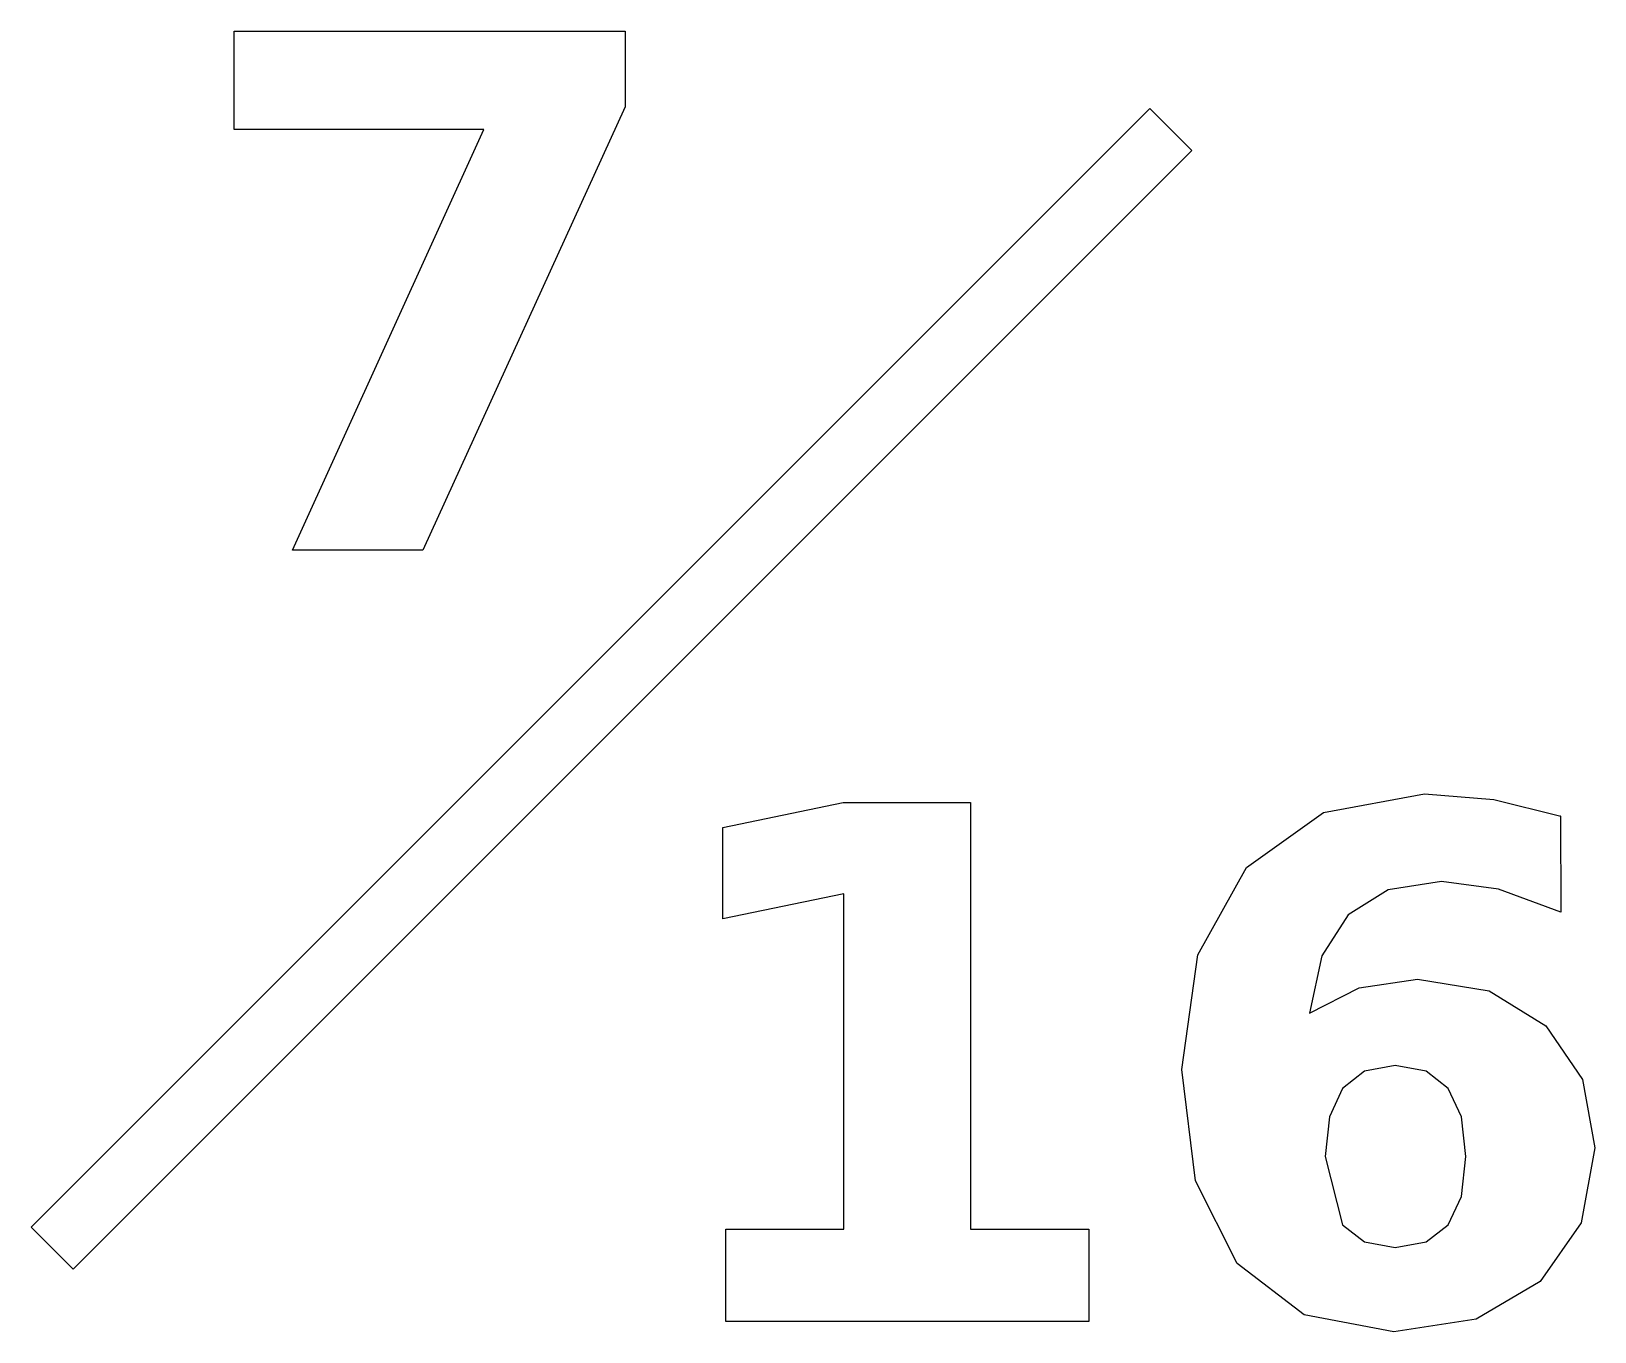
# Model space of a CAD drawing. Extents: x -2.1 to 18.8, y 2 to 19.4.
import ezdxf

# ---------------------------------------------------------------- set-up
doc = ezdxf.new("R2010")
doc.units = 0

msp = doc.modelspace()

# ---------------------------------------------------------------- linework, layer by layer
at = {"layer": 'Layer 1'}
for p, q in [((0.63717, 19.3792), (5.8694, 19.3792)), ((0.63717, 18.063), (0.63717, 19.3792)), ((5.8694, 19.3792), (5.8694, 18.3699)), ((-2.07562, 3.38038), (12.8915, 18.3475)), ((5.8694, 18.3699), (3.16259, 12.4354)), ((12.8915, 18.3475), (13.4528, 17.7862)), ((3.98115, 18.063), (0.63717, 18.063)), ((1.41852, 12.4354), (3.98115, 18.063)), ((13.4528, 17.7862), (-1.51435, 2.81911)), ((3.16259, 12.4354), (1.41852, 12.4354)), ((7.1763, 8.72556), (8.79015, 9.060423)), ((8.79015, 9.060423), (10.4924, 9.06042)), ((10.4924, 9.06042), (10.4924, 3.3538)), ((15.215383, 8.930196), (16.566464, 9.176692)), ((16.566464, 9.176692), (17.496639, 9.102278)), ((17.496639, 9.102278), (18.389607, 8.879036)), ((14.185214, 8.190707), (15.215383, 8.930196)), ((18.38952, 8.87904), (18.3896, 7.5954)), ((18.389607, 8.879036), (18.38952, 8.87904)), ((7.17631, 7.507027), (7.1763, 8.72556)), ((13.536417, 7.024497), (14.185214, 8.190707)), ((16.794351, 8.004677), (16.082769, 7.893056)), ((17.557094, 7.902358), (16.794351, 8.004677)), ((8.79946, 7.84189), (7.17631, 7.507027)), ((8.79946, 3.3538), (8.79946, 7.84189)), ((16.082769, 7.893056), (15.547921, 7.558193)), ((18.3896, 7.5954), (17.557094, 7.902358)), ((15.547921, 7.558193), (15.194455, 7.008226)), ((13.320152, 5.488547), (13.536417, 7.024497)), ((15.194455, 7.008226), (15.027023, 6.241993)), ((15.692098, 6.581507), (16.473445, 6.697779)), ((16.473445, 6.697779), (17.435012, 6.541975)), ((15.027023, 6.241993), (15.692098, 6.581507)), ((17.435012, 6.541975), (18.189615, 6.074562)), ((18.189615, 6.074562), (18.681445, 5.354838)), ((13.505024, 4.000265), (13.320152, 5.488547)), ((15.764098, 5.467621), (15.468767, 5.237402)), ((16.1757, 5.54436), (15.764098, 5.467621)), ((16.589628, 5.467621), (16.1757, 5.54436)), ((16.1757, 5.54436), (16.1757, 5.54436)), ((16.882633, 5.237402), (16.589628, 5.467621)), ((15.468767, 5.237402), (15.294359, 4.858356)), ((17.060528, 4.858356), (16.882633, 5.237402)), ((18.681445, 5.354838), (18.845388, 4.442102)), ((15.294359, 4.858356), (15.236223, 4.325831)), ((17.119827, 4.325831), (17.060528, 4.858356)), ((18.845388, 4.442102), (18.662841, 3.436349)), ((15.236223, 4.325831), (15.468767, 3.409609)), ((17.060528, 3.792143), (17.119827, 4.325831)), ((14.059641, 2.893357), (13.505024, 4.000265)), ((16.882633, 3.409609), (17.060528, 3.792143)), ((-1.51435, 2.81911), (-2.07562, 3.38038)), ((7.21816, 3.3538), (8.79946, 3.3538)), ((7.21816, 2.11667), (7.21816, 3.3538)), ((10.4924, 3.3538), (12.0737, 3.3538)), ((12.0737, 3.3538), (12.0737, 2.11667)), ((15.468767, 3.409609), (15.764097, 3.182879)), ((16.589628, 3.182879), (16.882633, 3.409609)), ((18.662841, 3.436349), (18.115201, 2.651512)), ((15.764097, 3.182879), (16.1757, 3.107302)), ((16.1757, 3.107302), (16.589628, 3.182879)), ((14.956096, 2.209679), (14.059641, 2.893357)), ((18.115201, 2.651512), (17.260603, 2.149217)), ((12.0737, 2.11667), (7.21816, 2.11667)), ((16.157181, 1.981786), (14.956096, 2.209679)), ((17.260603, 2.149217), (16.157181, 1.981786))]:
    msp.add_line(p, q, dxfattribs=at)

doc.saveas('drawing.dxf')
